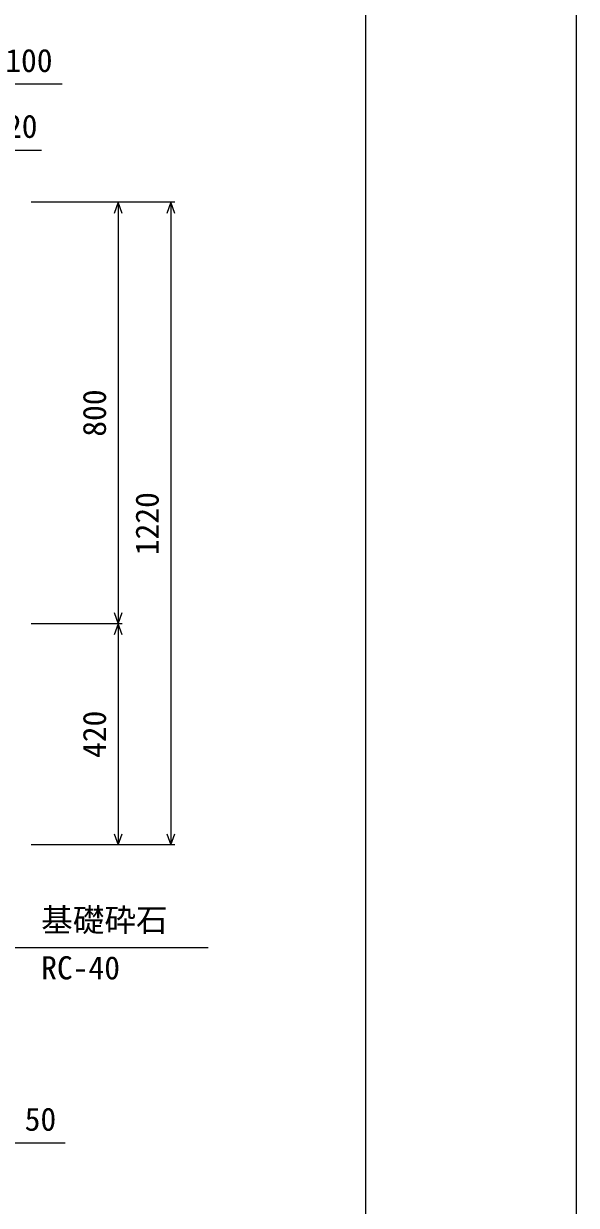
# Model space of a CAD drawing. Units: millimetres, scale not verified. Extents: x -16800 to 16800, y -5940 to 5940.
# Drawn here: x 15751 to 16800, y 2418 to 4661 of the extents above; entities that cross this region are included whole.
import ezdxf
from ezdxf.enums import TextEntityAlignment as Align

# ---------------------------------------------------------------- set-up
doc = ezdxf.new("R2010")
doc.units = ezdxf.units.MM
doc.header["$LTSCALE"] = 20
for name, color, linetype, lineweight in [('0-0_DIM', 7, 'Continuous', 25), ('0-1_Defpoints', 5, 'Continuous', 25), ('0-7_WAKU', 3, 'Continuous', 13)]:
    doc.layers.add(name, color=color, linetype=linetype, lineweight=lineweight)
doc.styles.add('ＭＳ ゴシック', font='')
doc.styles.get('ＭＳ ゴシック').set_extended_font_data('MS Gothic')

msp = doc.modelspace()

# ---------------------------------------------------------------- linework, layer by layer
at = {"layer": '0-0_DIM'}
for p, q in [((15823.97, 4546.04), (15697.6, 4546.04)), ((16037.6, 4321.92), (15765.1, 4321.92)), ((15930.1, 4321.92), (15930.1, 3521.92)), ((16030.1, 4321.92), (16030.1, 3101.92)), ((15937.6, 3521.92), (15765.1, 3521.92)), ((15930.1, 3521.92), (15930.1, 3101.92)), ((16037.6, 3101.92), (15765.1, 3101.92)), ((15717.6, 2906.92), (16100.92, 2906.92)), ((15717.6, 2535.99), (15829.4, 2535.99))]:
    msp.add_line(p, q, dxfattribs=at)
for points in [[(15587.6, 4546.04), (15659.78, 4421.03), (15784.69, 4421.03)], [(15937.8, 4300.78), (15930.1, 4321.92), (15922.41, 4300.78)], [(16037.8, 4300.78), (16030.1, 4321.92), (16022.41, 4300.78)], [(15922.41, 3543.07), (15930.1, 3521.92), (15937.8, 3543.07)], [(15937.8, 3500.78), (15930.1, 3521.92), (15922.41, 3500.78)], [(15922.41, 3123.07), (15930.1, 3101.92), (15937.8, 3123.07)], [(16022.41, 3123.07), (16030.1, 3101.92), (16037.8, 3123.07)]]:
    msp.add_lwpolyline(points, dxfattribs=at)
at = {"layer": '0-1_Defpoints'}
msp.add_lwpolyline([(0, -5940), (16800, -5940), (16800, 5940), (0, 5940)], close=True, dxfattribs=at)
at = {"layer": '0-7_WAKU'}
msp.add_lwpolyline([(400, -5540), (16400, -5540), (16400, 5540), (400, 5540)], close=True, dxfattribs=at)

# ---------------------------------------------------------------- texts
at = {"layer": '0-0_DIM', "style": 'ＭＳ ゴシック'}
for s, p in [('100', (15715.76, 4556.04)), ('20', (15717.11, 4431.03)), ('基礎砕石', (15783.93, 2924.09)), ('RC-40', (15783.93, 2833.4)), ('50', (15752.6, 2545.99))]:
    msp.add_text(s, height=43.99, dxfattribs=at).set_placement(p, align=Align.BOTTOM_LEFT)
for s, p in [('800', (15920.1, 3876.92)), ('1220', (16020.1, 3651.92)), ('420', (15920.1, 3266.92))]:
    msp.add_text(s, height=43.99, rotation=90, dxfattribs=at).set_placement(p, align=Align.BOTTOM_LEFT)

doc.saveas('drawing.dxf')
